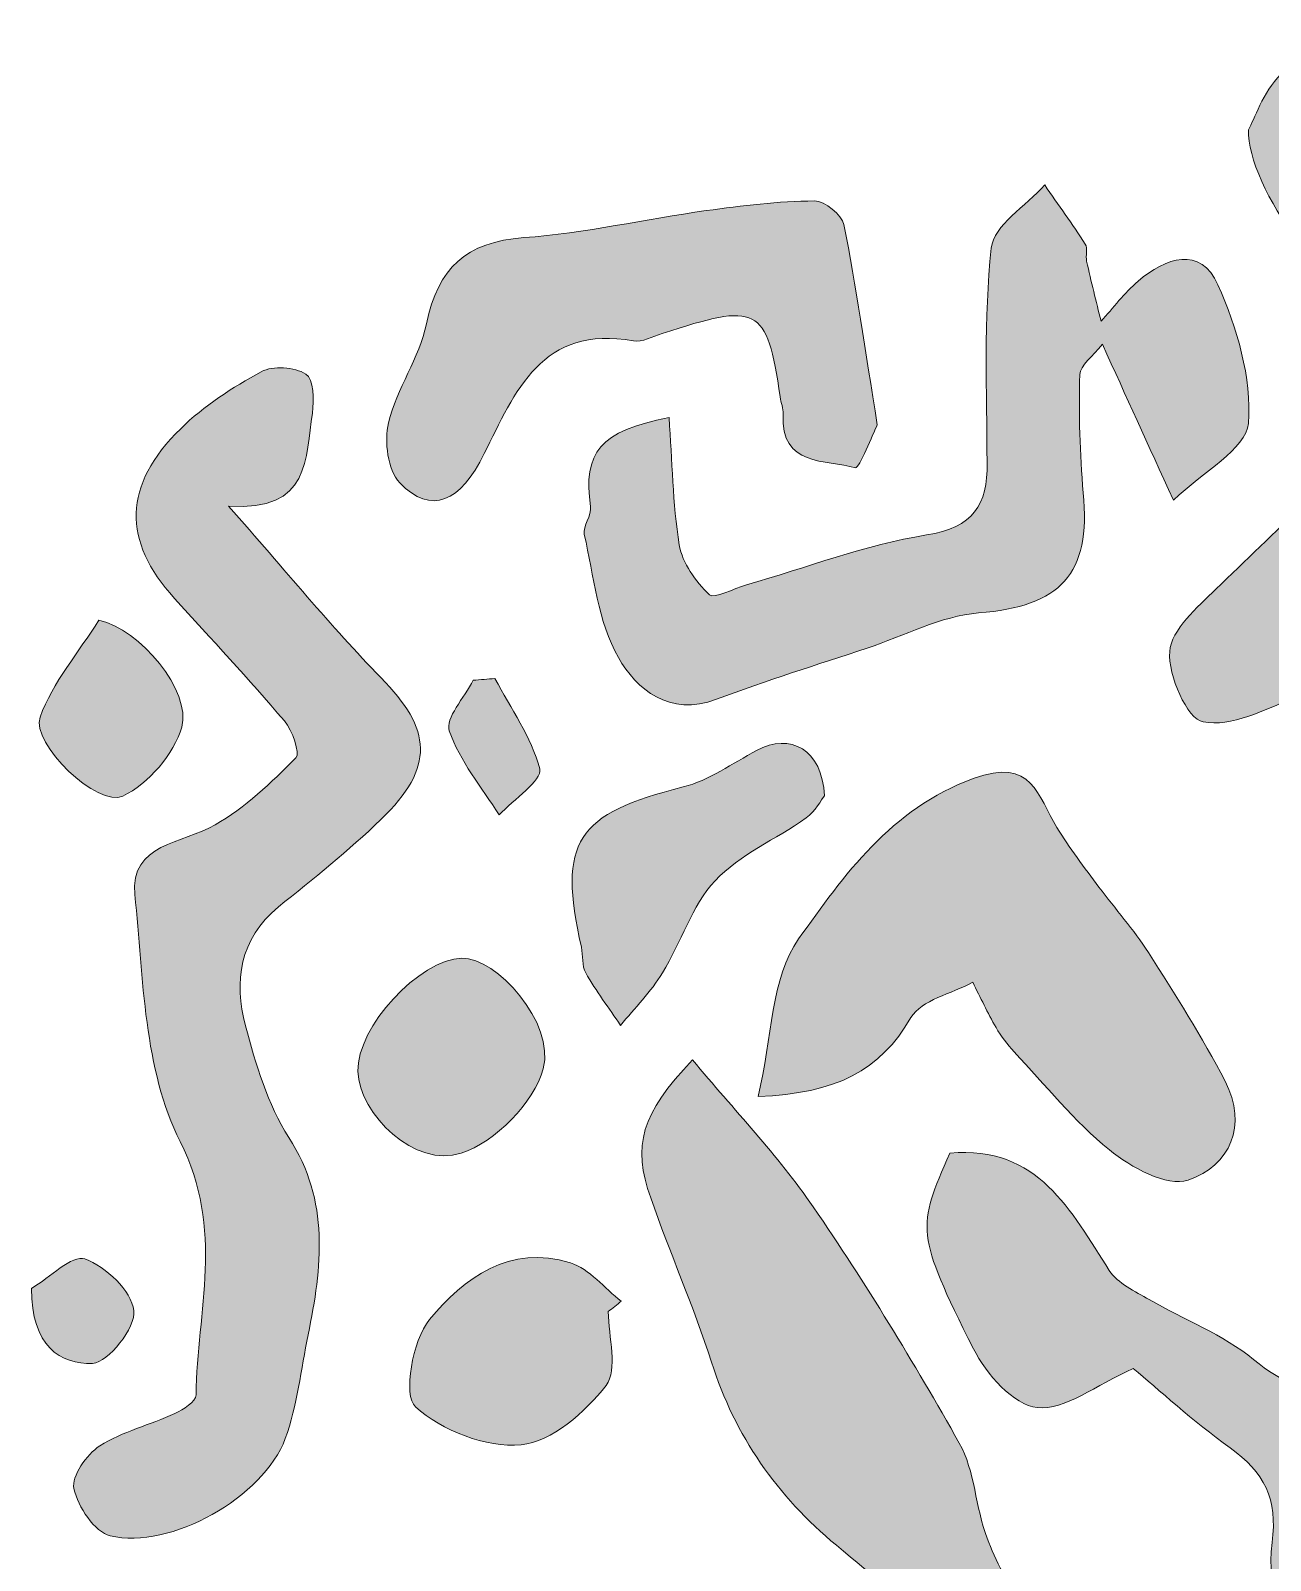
# Model space of a CAD drawing. Header units: centimetres. Extents: x 3.3 to 18.4, y 5.2 to 29.8.
# Drawn here: x 4.501 to 6.757, y 20.042 to 22.827 of the extents above; entities that cross this region are included whole.
import ezdxf

# ---------------------------------------------------------------- set-up
doc = ezdxf.new("R2010")
doc.units = ezdxf.units.CM
doc.header["$MEASUREMENT"] = 0
doc.layers.add('Layer 1', color=7, linetype='Continuous', lineweight=0)

# ---------------------------------------------------------------- blocks, each defined once
blk = doc.blocks.new('Block_0')
at = {"layer": 'Layer 1', "true_color": 0x000000, "transparency": 33554687}
h = blk.add_hatch(color=18, dxfattribs=at)
h.dxf.hatch_style = 2
edge = h.paths.add_edge_path()
edge.add_spline(control_points=[(6.7174, 22.646), (6.7274, 22.6639), (6.7434, 22.7138), (6.7762, 22.747), (6.8548, 22.8265), (6.8896, 22.8138), (6.934, 22.7121), (6.969, 22.6321), (7.015, 22.5569), (7.0533, 22.4782), (7.0691, 22.4456), (7.094, 22.3837), (7.0869, 22.3792), (7.0443, 22.3522), (6.9939, 22.324), (6.9456, 22.3231), (6.8776, 22.3218), (6.713, 22.5432), (6.7174, 22.646)], knot_values=[0, 0, 0, 0, 1, 1, 1, 2, 2, 2, 3, 3, 3, 4, 4, 4, 5, 5, 5, 6, 6, 6, 6], degree=3, periodic=0)
h = blk.add_hatch(color=18, dxfattribs=at)
h.dxf.hatch_style = 2
edge = h.paths.add_edge_path()
edge.add_spline(control_points=[(5.6627, 22.1221), (5.6683, 22.0436), (5.6691, 21.9661), (5.6813, 21.8905), (5.6867, 21.8575), (5.7112, 21.8239), (5.736, 21.7998), (5.7447, 21.7915), (5.7803, 21.811), (5.8036, 21.8177), (5.9126, 21.8491), (6.02, 21.8904), (6.1311, 21.9085), (6.2174, 21.9225), (6.2421, 21.9626), (6.2416, 22.0401), (6.2407, 22.1704), (6.2354, 22.3017), (6.2492, 22.4307), (6.2536, 22.4719), (6.3124, 22.5074), (6.3464, 22.5455), (6.3712, 22.5097), (6.3969, 22.4744), (6.4203, 22.4376), (6.4252, 22.4299), (6.4205, 22.4167), (6.4228, 22.4066), (6.4309, 22.37), (6.4401, 22.3337), (6.4489, 22.2974), (6.4712, 22.3219), (6.4914, 22.3489), (6.5163, 22.3703), (6.5661, 22.4132), (6.6302, 22.4354), (6.6618, 22.3639), (6.6963, 22.2857), (6.7238, 22.1943), (6.7171, 22.1117), (6.7132, 22.0648), (6.6346, 22.024), (6.5807, 21.9718), (6.5332, 22.076), (6.4954, 22.1591), (6.4514, 22.2558), (6.4337, 22.233), (6.4106, 22.2171), (6.4102, 22.2006), (6.4085, 22.1289), (6.4101, 22.0568), (6.4167, 21.9855), (6.4307, 21.8362), (6.3754, 21.7788), (6.226, 21.7666), (6.1572, 21.761), (6.0907, 21.7251), (6.0233, 21.7026), (5.9318, 21.672), (5.8393, 21.6438), (5.7492, 21.6095), (5.6627, 21.5765), (5.6031, 21.6286), (5.5704, 21.6855), (5.533, 21.7507), (5.5256, 21.8336), (5.5084, 21.9095), (5.5049, 21.9247), (5.5223, 21.9442), (5.5199, 21.9603), (5.5056, 22.0583), (5.5362, 22.098), (5.6627, 22.1221)], knot_values=[0, 0, 0, 0, 1, 1, 1, 2, 2, 2, 3, 3, 3, 4, 4, 4, 5, 5, 5, 6, 6, 6, 7, 7, 7, 8, 8, 8, 9, 9, 9, 10, 10, 10, 11, 11, 11, 12, 12, 12, 13, 13, 13, 14, 14, 14, 15, 15, 15, 16, 16, 16, 17, 17, 17, 18, 18, 18, 19, 19, 19, 20, 20, 20, 21, 21, 21, 22, 22, 22, 23, 23, 23, 24, 24, 24, 24], degree=3, periodic=0)
h = blk.add_hatch(color=18, dxfattribs=at)
h.dxf.hatch_style = 2
edge = h.paths.add_edge_path()
edge.add_spline(control_points=[(6.0417, 22.1089), (6.034, 22.0934), (6.0085, 22.0289), (6.002, 22.0308), (5.9482, 22.0461), (5.8652, 22.0321), (5.8705, 22.1285), (5.8711, 22.1388), (5.8661, 22.1492), (5.8647, 22.1597), (5.8418, 22.3276), (5.8222, 22.3312), (5.6503, 22.2753), (5.633, 22.2696), (5.6139, 22.2587), (5.5977, 22.2617), (5.4317, 22.2925), (5.3817, 22.1683), (5.3263, 22.0567), (5.2826, 21.9687), (5.2302, 21.9435), (5.1724, 22.0037), (5.1505, 22.0265), (5.1439, 22.079), (5.1521, 22.1126), (5.1673, 22.1747), (5.208, 22.2309), (5.2211, 22.2931), (5.2422, 22.3942), (5.293, 22.4422), (5.3983, 22.4497), (5.5096, 22.4577), (5.6196, 22.4834), (5.7305, 22.4989), (5.7958, 22.508), (5.8616, 22.5159), (5.9273, 22.5165), (5.9458, 22.5166), (5.9774, 22.4914), (5.981, 22.4734), (6.0033, 22.3612), (6.0194, 22.2478), (6.0417, 22.1089)], knot_values=[0, 0, 0, 0, 1, 1, 1, 2, 2, 2, 3, 3, 3, 4, 4, 4, 5, 5, 5, 6, 6, 6, 7, 7, 7, 8, 8, 8, 9, 9, 9, 10, 10, 10, 11, 11, 11, 12, 12, 12, 13, 13, 13, 14, 14, 14, 14], degree=3, periodic=0)
h = blk.add_hatch(color=18, dxfattribs=at)
h.dxf.hatch_style = 2
edge = h.paths.add_edge_path()
edge.add_spline(control_points=[(6.9169, 21.6873), (6.8779, 21.6617), (6.8415, 21.6303), (6.7993, 21.6122), (6.7465, 21.5894), (6.6855, 21.5588), (6.6349, 21.5683), (6.6057, 21.5737), (6.5706, 21.653), (6.5739, 21.6964), (6.5769, 21.7364), (6.6239, 21.7766), (6.6581, 21.8099), (6.7652, 21.9139), (6.8732, 22.0171), (6.9856, 22.1152), (7.0182, 22.1436), (7.0652, 22.1583), (7.108, 22.1712), (7.1446, 22.1822), (7.1869, 22.1749), (7.2227, 22.1873), (7.2979, 22.2133), (7.3693, 22.2834), (7.4499, 22.1702), (7.4611, 22.2127), (7.4616, 22.2381), (7.4736, 22.2556), (7.5033, 22.2988), (7.5382, 22.3383), (7.5709, 22.3793), (7.6218, 22.3385), (7.6798, 22.3038), (7.7208, 22.2547), (7.7464, 22.224), (7.7456, 22.1715), (7.7585, 22.1293), (7.7605, 22.1228), (7.7723, 22.1193), (7.7702, 22.1207), (7.8072, 22.0224), (7.84, 21.9321), (7.8753, 21.8428), (7.8944, 21.7946), (7.9076, 21.7411), (7.8478, 21.723), (7.7913, 21.7058), (7.7161, 21.6893), (7.6693, 21.7127), (7.5383, 21.7783), (7.5597, 21.9189), (7.5413, 22.0378), (7.539, 22.0525), (7.5353, 22.0671), (7.5292, 22.0963), (7.4618, 22.0364), (7.4031, 21.9841), (7.3397, 21.9278), (7.2503, 21.9405), (6.9824, 21.7721), (6.9391, 21.6688), (6.9317, 21.675), (6.9243, 21.6811), (6.9169, 21.6873)], knot_values=[0, 0, 0, 0, 1, 1, 1, 2, 2, 2, 3, 3, 3, 4, 4, 4, 5, 5, 5, 6, 6, 6, 7, 7, 7, 8, 8, 8, 9, 9, 9, 10, 10, 10, 11, 11, 11, 12, 12, 12, 13, 13, 13, 14, 14, 14, 15, 15, 15, 16, 16, 16, 17, 17, 17, 18, 18, 18, 19, 19, 19, 20, 20, 20, 21, 21, 21, 21], degree=3, periodic=0)
h = blk.add_hatch(color=18, dxfattribs=at)
h.dxf.hatch_style = 2
edge = h.paths.add_edge_path()
edge.add_spline(control_points=[(4.861, 21.9611), (4.9645, 21.8437), (5.0471, 21.7422), (5.1381, 21.6491), (5.2311, 21.554), (5.2371, 21.4868), (5.1383, 21.3908), (5.0797, 21.3339), (5.015, 21.2832), (4.9516, 21.2315), (4.8802, 21.1731), (4.8704, 21.0957), (4.8916, 21.0154), (4.9102, 20.9453), (4.932, 20.8723), (4.9706, 20.8122), (5.0455, 20.6954), (5.0309, 20.5761), (5.0057, 20.453), (4.9927, 20.3897), (4.986, 20.324), (4.964, 20.264), (4.9249, 20.1573), (4.7545, 20.0612), (4.6455, 20.087), (4.617, 20.0938), (4.5867, 20.1399), (4.5794, 20.1729), (4.5744, 20.195), (4.6025, 20.2353), (4.6265, 20.2506), (4.6678, 20.2769), (4.718, 20.2888), (4.7633, 20.3095), (4.7786, 20.3164), (4.8015, 20.3316), (4.8016, 20.3433), (4.8036, 20.4967), (4.8542, 20.6436), (4.7727, 20.8046), (4.7066, 20.9352), (4.7056, 21.1018), (4.6903, 21.2539), (4.681, 21.3468), (4.7774, 21.3469), (4.8362, 21.3807), (4.8909, 21.4122), (4.9386, 21.4577), (4.9835, 21.5029), (4.9915, 21.511), (4.9771, 21.5528), (4.9624, 21.5701), (4.8978, 21.6463), (4.8294, 21.7192), (4.7623, 21.7932), (4.6672, 21.8978), (4.6683, 21.9989), (4.7737, 22.102), (4.8161, 22.1435), (4.8681, 22.1771), (4.9204, 22.2057), (4.9416, 22.2172), (4.9808, 22.2143), (5.0015, 22.2014), (5.0153, 22.1928), (5.0172, 22.1539), (5.0134, 22.1303), (5.0007, 22.0497), (5.0107, 21.9505), (4.861, 21.9611)], knot_values=[0, 0, 0, 0, 1, 1, 1, 2, 2, 2, 3, 3, 3, 4, 4, 4, 5, 5, 5, 6, 6, 6, 7, 7, 7, 8, 8, 8, 9, 9, 9, 10, 10, 10, 11, 11, 11, 12, 12, 12, 13, 13, 13, 14, 14, 14, 15, 15, 15, 16, 16, 16, 17, 17, 17, 18, 18, 18, 19, 19, 19, 20, 20, 20, 21, 21, 21, 22, 22, 22, 23, 23, 23, 23], degree=3, periodic=0)
h = blk.add_hatch(color=18, dxfattribs=at)
h.dxf.hatch_style = 2
edge = h.paths.add_edge_path()
edge.add_spline(control_points=[(4.6248, 21.7535), (4.6995, 21.7378), (4.7937, 21.6235), (4.7756, 21.559), (4.7618, 21.5097), (4.7149, 21.4559), (4.6685, 21.4332), (4.6232, 21.4111), (4.5005, 21.529), (4.5179, 21.577), (4.5409, 21.6404), (4.5881, 21.6951), (4.6248, 21.7535)], knot_values=[0, 0, 0, 0, 1, 1, 1, 2, 2, 2, 3, 3, 3, 4, 4, 4, 4], degree=3, periodic=0)
h = blk.add_hatch(color=18, dxfattribs=at)
h.dxf.hatch_style = 2
edge = h.paths.add_edge_path()
edge.add_spline(control_points=[(5.3458, 21.6473), (5.3746, 21.5928), (5.4127, 21.5407), (5.4272, 21.4827), (5.4323, 21.4622), (5.3796, 21.4272), (5.3532, 21.3989), (5.3217, 21.4494), (5.2819, 21.497), (5.2626, 21.5518), (5.2546, 21.5746), (5.2903, 21.6128), (5.3061, 21.644), (5.3193, 21.6451), (5.3326, 21.6462), (5.3458, 21.6473)], knot_values=[0, 0, 0, 0, 1, 1, 1, 2, 2, 2, 3, 3, 3, 4, 4, 4, 5, 5, 5, 5], degree=3, periodic=0)
h = blk.add_hatch(color=18, dxfattribs=at)
h.dxf.hatch_style = 2
edge = h.paths.add_edge_path()
edge.add_spline(control_points=[(7.0369, 20.1809), (7.145, 20.0718), (7.2279, 19.9859), (7.3139, 19.9033), (7.3285, 19.8894), (7.3665, 19.8772), (7.3768, 19.8854), (7.4343, 19.9308), (7.4871, 19.9821), (7.5395, 20.0334), (7.5453, 20.0391), (7.543, 20.0615), (7.5364, 20.0699), (7.4637, 20.1628), (7.3897, 20.2547), (7.3148, 20.3459), (7.3105, 20.351), (7.2926, 20.3514), (7.2857, 20.3469), (7.2022, 20.2923), (7.1196, 20.2364), (7.0369, 20.1809)], knot_values=[0, 0, 0, 0, 1, 1, 1, 2, 2, 2, 3, 3, 3, 4, 4, 4, 5, 5, 5, 6, 6, 6, 7, 7, 7, 7], degree=3, periodic=0)
edge = h.paths.add_edge_path()
edge.add_spline(control_points=[(7.6811, 20.7384), (7.6708, 20.6114), (7.5653, 20.5696), (7.5023, 20.4964), (7.4865, 20.4781), (7.4802, 20.4297), (7.493, 20.4125), (7.5392, 20.3502), (7.6101, 20.3028), (7.6439, 20.2358), (7.6841, 20.1559), (7.7226, 20.1477), (7.8006, 20.1761), (7.9214, 20.2201), (7.9606, 20.2605), (7.916, 20.3425), (7.8428, 20.4772), (7.7599, 20.6067), (7.6811, 20.7384)], knot_values=[0, 0, 0, 0, 1, 1, 1, 2, 2, 2, 3, 3, 3, 4, 4, 4, 5, 5, 5, 6, 6, 6, 6], degree=3, periodic=0)
edge = h.paths.add_edge_path()
edge.add_spline(control_points=[(7.5214, 19.7462), (7.5214, 19.7058), (7.537, 19.6518), (7.517, 19.6291), (7.4976, 19.607), (7.4417, 19.6167), (7.4018, 19.6129), (7.3771, 19.6105), (7.3464, 19.6175), (7.3283, 19.6055), (7.1482, 19.4858), (6.9676, 19.3666), (6.7937, 19.2383), (6.7575, 19.2116), (6.7442, 19.1496), (6.728, 19.1012), (6.7106, 19.0492), (6.6939, 19.0321), (6.6275, 19.0237), (6.5491, 19.0139), (6.4522, 18.9594), (6.4107, 18.8941), (6.3545, 18.8058), (6.2623, 18.7792), (6.1983, 18.7124), (6.174, 18.687), (6.1446, 18.6515), (6.1445, 18.6205), (6.1442, 18.5373), (6.0808, 18.4827), (6.0009, 18.5115), (5.8079, 18.5811), (5.6138, 18.6484), (5.4244, 18.7268), (5.3996, 18.7371), (5.3935, 18.8072), (5.3917, 18.8501), (5.3911, 18.8644), (5.431, 18.8804), (5.4719, 18.9095), (5.3547, 18.9597), (5.2604, 18.991), (5.1768, 19.0407), (5.1471, 19.0583), (5.1294, 19.1218), (5.1337, 19.1613), (5.1362, 19.1844), (5.1927, 19.2174), (5.2255, 19.218), (5.2817, 19.219), (5.3546, 19.2154), (5.3905, 19.1818), (5.4294, 19.1454), (5.436, 19.0729), (5.4531, 19.0151), (5.4852, 18.906), (5.603, 18.8115), (5.7199, 18.8045), (5.733, 18.8037), (5.7505, 18.809), (5.7586, 18.8024), (5.8879, 18.698), (5.9912, 18.7785), (6.102, 18.8428), (6.1613, 18.8772), (6.1452, 18.9126), (6.1074, 18.9298), (5.9799, 18.9876), (5.8484, 19.0365), (5.7177, 19.0871), (5.6723, 19.1048), (5.6169, 19.107), (5.5806, 19.1351), (5.5399, 19.1667), (5.5155, 19.2195), (5.4844, 19.2632), (5.4769, 19.2737), (5.4724, 19.287), (5.4635, 19.2957), (5.3102, 19.445), (5.2858, 19.6156), (5.4024, 19.8162), (5.4587, 19.7801), (5.5129, 19.7416), (5.5705, 19.7092), (5.6386, 19.6709), (5.6453, 19.6108), (5.6596, 19.5406), (5.6797, 19.4419), (5.7292, 19.3489), (5.7684, 19.2544), (5.7735, 19.242), (5.7906, 19.2323), (5.8043, 19.226), (5.9504, 19.1585), (6.0946, 19.0853), (6.2456, 19.0309), (6.276, 19.02), (6.3379, 19.0765), (6.3742, 19.1129), (6.3871, 19.1259), (6.3784, 19.1851), (6.3603, 19.2002), (6.2597, 19.2838), (6.1513, 19.358), (6.0501, 19.4409), (6.0236, 19.4625), (6.0132, 19.5036), (5.9954, 19.5358), (6.0346, 19.5364), (6.0818, 19.5516), (6.1117, 19.5351), (6.2406, 19.4643), (6.3618, 19.3796), (6.4908, 19.3091), (6.5734, 19.264), (6.6873, 19.3062), (6.7246, 19.3928), (6.7339, 19.4143), (6.7109, 19.4634), (6.6881, 19.4826), (6.5839, 19.5709), (6.4734, 19.6517), (6.3673, 19.7379), (6.2329, 19.8472), (6.1008, 19.9593), (5.9674, 20.0697), (5.8595, 20.1591), (5.7829, 20.2685), (5.7398, 20.4032), (5.7075, 20.5042), (5.6643, 20.6017), (5.6292, 20.7019), (5.5957, 20.7976), (5.6113, 20.8543), (5.7054, 20.9531), (5.7805, 20.8627), (5.8607, 20.7795), (5.9252, 20.6855), (6.0203, 20.5467), (6.1081, 20.4024), (6.1909, 20.2558), (6.2197, 20.2049), (6.2201, 20.1388), (6.2416, 20.0827), (6.2572, 20.0422), (6.2777, 19.9956), (6.3105, 19.9714), (6.4291, 19.8842), (6.5554, 19.8077), (6.6754, 19.7225), (6.7327, 19.6818), (6.7779, 19.6234), (6.8369, 19.5861), (6.9053, 19.5428), (6.9742, 19.5417), (7.0231, 19.6269), (7.0349, 19.6476), (7.0676, 19.6573), (7.0918, 19.6698), (7.1324, 19.6908), (7.1739, 19.7099), (7.215, 19.7298), (7.2237, 19.7489), (7.2325, 19.7681), (7.2413, 19.7872), (7.1598, 19.8498), (7.0812, 19.9169), (6.9952, 19.9726), (6.966, 19.9916), (6.9152, 19.9935), (6.8796, 19.9837), (6.7864, 19.9583), (6.7474, 19.9787), (6.7603, 20.0749), (6.771, 20.1543), (6.7459, 20.2028), (6.684, 20.2471), (6.6156, 20.2961), (6.5533, 20.3536), (6.5075, 20.3916), (6.4388, 20.361), (6.3831, 20.315), (6.3327, 20.3203), (6.2901, 20.3247), (6.2397, 20.3815), (6.2168, 20.4272), (6.1115, 20.6371), (6.1134, 20.6487), (6.174, 20.7835), (6.3345, 20.7982), (6.3939, 20.6786), (6.464, 20.5698), (6.4791, 20.5463), (6.5107, 20.5321), (6.5368, 20.517), (6.6001, 20.4803), (6.671, 20.4535), (6.7267, 20.4079), (6.7801, 20.3643), (6.8209, 20.3439), (6.8778, 20.3955), (6.9445, 20.4559), (7.0184, 20.5093), (7.0792, 20.575), (7.098, 20.5953), (7.0946, 20.6498), (7.083, 20.682), (7.0503, 20.773), (7.008, 20.8606), (6.9609, 20.9691), (7.0953, 20.9676), (7.1379, 20.8734), (7.1567, 20.8158), (7.203, 20.6739), (7.2721, 20.7111), (7.3525, 20.7647), (7.4095, 20.8027), (7.4649, 20.8452), (7.5129, 20.8938), (7.5291, 20.9101), (7.5325, 20.9575), (7.5207, 20.9796), (7.4921, 21.0333), (7.436, 21.076), (7.4194, 21.1316), (7.4013, 21.1923), (7.4153, 21.2625), (7.4153, 21.3286), (7.4242, 21.3371), (7.4331, 21.3456), (7.4419, 21.3541), (7.4973, 21.3187), (7.5685, 21.295), (7.605, 21.2456), (7.7161, 21.0953), (7.8169, 20.937), (7.9156, 20.778), (7.9873, 20.6623), (8.047, 20.5392), (8.1173, 20.4225), (8.1336, 20.3956), (8.1782, 20.3602), (8.1984, 20.3663), (8.245, 20.3804), (8.2906, 20.4121), (8.3235, 20.4485), (8.3337, 20.4598), (8.3058, 20.5121), (8.2877, 20.5409), (8.2497, 20.6015), (8.2039, 20.6571), (8.1664, 20.7179), (8.0776, 20.8621), (7.9915, 21.0079), (7.9049, 21.1534), (7.8746, 21.2044), (7.8357, 21.2535), (7.8194, 21.309), (7.801, 21.3714), (7.7987, 21.4402), (7.7999, 21.506), (7.8004, 21.5305), (7.8259, 21.5652), (7.8487, 21.5753), (7.8666, 21.5831), (7.9071, 21.5676), (7.922, 21.5496), (8.0034, 21.4512), (8.0826, 21.3507), (8.1578, 21.2475), (8.2682, 21.0958), (8.3774, 20.9431), (8.4817, 20.7872), (8.5339, 20.7092), (8.5822, 20.6265), (8.6178, 20.5401), (8.662, 20.4325), (8.5837, 20.3036), (8.4693, 20.2771), (8.4435, 20.2711), (8.4168, 20.2682), (8.3915, 20.2605), (8.3195, 20.2384), (8.2615, 20.2179), (8.3462, 20.1308), (8.3826, 20.0933), (8.3957, 20.0265), (8.4037, 19.9707), (8.4074, 19.945), (8.3779, 19.8947), (8.3557, 19.8896), (8.3207, 19.8816), (8.274, 19.8935), (8.2412, 19.9126), (8.1637, 19.9576), (8.0972, 20.035), (8.0153, 20.0557), (7.9342, 20.0762), (7.8404, 20.0446), (7.785, 19.957), (7.7698, 19.9328), (7.7382, 19.9177), (7.712, 19.902), (7.6378, 19.8576), (7.5625, 19.815), (7.4876, 19.7717), (7.4989, 19.7632), (7.5102, 19.7547), (7.5214, 19.7462)], knot_values=[0, 0, 0, 0, 1, 1, 1, 2, 2, 2, 3, 3, 3, 4, 4, 4, 5, 5, 5, 6, 6, 6, 7, 7, 7, 8, 8, 8, 9, 9, 9, 10, 10, 10, 11, 11, 11, 12, 12, 12, 13, 13, 13, 14, 14, 14, 15, 15, 15, 16, 16, 16, 17, 17, 17, 18, 18, 18, 19, 19, 19, 20, 20, 20, 21, 21, 21, 22, 22, 22, 23, 23, 23, 24, 24, 24, 25, 25, 25, 26, 26, 26, 27, 27, 27, 28, 28, 28, 29, 29, 29, 30, 30, 30, 31, 31, 31, 32, 32, 32, 33, 33, 33, 34, 34, 34, 35, 35, 35, 36, 36, 36, 37, 37, 37, 38, 38, 38, 39, 39, 39, 40, 40, 40, 41, 41, 41, 42, 42, 42, 43, 43, 43, 44, 44, 44, 45, 45, 45, 46, 46, 46, 47, 47, 47, 48, 48, 48, 49, 49, 49, 50, 50, 50, 51, 51, 51, 52, 52, 52, 53, 53, 53, 54, 54, 54, 55, 55, 55, 56, 56, 56, 57, 57, 57, 58, 58, 58, 59, 59, 59, 60, 60, 60, 61, 61, 61, 62, 62, 62, 63, 63, 63, 64, 64, 64, 65, 65, 65, 66, 66, 66, 67, 67, 67, 68, 68, 68, 69, 69, 69, 70, 70, 70, 71, 71, 71, 72, 72, 72, 73, 73, 73, 74, 74, 74, 75, 75, 75, 76, 76, 76, 77, 77, 77, 78, 78, 78, 79, 79, 79, 80, 80, 80, 81, 81, 81, 82, 82, 82, 83, 83, 83, 84, 84, 84, 85, 85, 85, 86, 86, 86, 87, 87, 87, 88, 88, 88, 89, 89, 89, 90, 90, 90, 91, 91, 91, 92, 92, 92, 93, 93, 93, 94, 94, 94, 95, 95, 95, 96, 96, 96, 97, 97, 97, 98, 98, 98, 99, 99, 99, 100, 100, 100, 101, 101, 101, 102, 102, 102, 103, 103, 103, 103], degree=3, periodic=0)
h = blk.add_hatch(color=18, dxfattribs=at)
h.dxf.hatch_style = 2
edge = h.paths.add_edge_path()
edge.add_spline(control_points=[(5.9454, 21.4339), (5.9397, 21.4268), (5.9292, 21.4056), (5.9122, 21.3935), (5.8574, 21.3544), (5.7912, 21.3271), (5.7465, 21.2793), (5.7038, 21.2335), (5.6847, 21.1665), (5.6508, 21.1115), (5.6296, 21.077), (5.6002, 21.0475), (5.5745, 21.0159), (5.5531, 21.0476), (5.5299, 21.0784), (5.5109, 21.1115), (5.5036, 21.1244), (5.5065, 21.1428), (5.503, 21.1583), (5.4595, 21.351), (5.4937, 21.4013), (5.6885, 21.4499), (5.7356, 21.4617), (5.778, 21.4929), (5.8219, 21.5164), (5.8833, 21.5492), (5.9418, 21.5182), (5.9454, 21.4339)], knot_values=[0, 0, 0, 0, 1, 1, 1, 2, 2, 2, 3, 3, 3, 4, 4, 4, 5, 5, 5, 6, 6, 6, 7, 7, 7, 8, 8, 8, 9, 9, 9, 9], degree=3, periodic=0)
h = blk.add_hatch(color=18, dxfattribs=at)
h.dxf.hatch_style = 2
edge = h.paths.add_edge_path()
edge.add_spline(control_points=[(5.825, 20.8866), (5.8501, 20.9936), (5.8478, 21.1023), (5.8984, 21.1733), (5.9809, 21.289), (6.066, 21.4096), (6.2165, 21.4653), (6.3246, 21.5053), (6.3335, 21.4332), (6.3685, 21.3762), (6.3916, 21.3386), (6.4187, 21.3034), (6.4451, 21.2678), (6.4748, 21.2278), (6.5085, 21.1904), (6.5352, 21.1485), (6.5842, 21.0719), (6.6333, 20.9949), (6.6749, 20.9143), (6.7163, 20.8339), (6.6841, 20.7603), (6.6073, 20.7344), (6.5692, 20.7216), (6.5032, 20.7577), (6.4642, 20.7893), (6.4001, 20.8412), (6.3475, 20.9073), (6.2907, 20.968), (6.2782, 20.9813), (6.267, 20.9962), (6.2579, 21.0119), (6.2425, 21.0387), (6.2294, 21.0668), (6.2153, 21.0944), (6.1768, 21.0735), (6.1219, 21.0624), (6.103, 21.0301), (6.0465, 20.9334), (5.9668, 20.892), (5.825, 20.8866)], knot_values=[0, 0, 0, 0, 1, 1, 1, 2, 2, 2, 3, 3, 3, 4, 4, 4, 5, 5, 5, 6, 6, 6, 7, 7, 7, 8, 8, 8, 9, 9, 9, 10, 10, 10, 11, 11, 11, 12, 12, 12, 13, 13, 13, 13], degree=3, periodic=0)
h = blk.add_hatch(color=18, dxfattribs=at)
h.dxf.hatch_style = 2
edge = h.paths.add_edge_path()
edge.add_spline(control_points=[(5.2857, 21.1383), (5.348, 21.1401), (5.4558, 21.0204), (5.4336, 20.937), (5.417, 20.875), (5.3462, 20.8041), (5.2841, 20.7833), (5.2013, 20.7556), (5.0984, 20.8537), (5.0962, 20.9324), (5.0939, 21.0121), (5.2081, 21.1362), (5.2857, 21.1383)], knot_values=[0, 0, 0, 0, 1, 1, 1, 2, 2, 2, 3, 3, 3, 4, 4, 4, 4], degree=3, periodic=0)
h = blk.add_hatch(color=18, dxfattribs=at)
h.dxf.hatch_style = 2
edge = h.paths.add_edge_path()
edge.add_spline(control_points=[(5.5521, 20.4951), (5.5521, 20.4492), (5.5702, 20.3892), (5.548, 20.3607), (5.51, 20.312), (5.4489, 20.2578), (5.3933, 20.2527), (5.3298, 20.2469), (5.2491, 20.2784), (5.2011, 20.3216), (5.1782, 20.3422), (5.1955, 20.4427), (5.2266, 20.4805), (5.2887, 20.5557), (5.3732, 20.6186), (5.4832, 20.5838), (5.5179, 20.5729), (5.545, 20.5378), (5.5756, 20.5138), (5.5678, 20.5076), (5.5599, 20.5013), (5.5521, 20.4951)], knot_values=[0, 0, 0, 0, 1, 1, 1, 2, 2, 2, 3, 3, 3, 4, 4, 4, 5, 5, 5, 6, 6, 6, 7, 7, 7, 7], degree=3, periodic=0)
h = blk.add_hatch(color=18, dxfattribs=at)
h.dxf.hatch_style = 2
edge = h.paths.add_edge_path()
edge.add_spline(control_points=[(4.5022, 20.5372), (4.5351, 20.5568), (4.5766, 20.5993), (4.5992, 20.5909), (4.6374, 20.5768), (4.6843, 20.5329), (4.6886, 20.4969), (4.6922, 20.4664), (4.642, 20.4022), (4.6134, 20.4009), (4.5551, 20.3982), (4.5014, 20.4329), (4.5022, 20.5372)], knot_values=[0, 0, 0, 0, 1, 1, 1, 2, 2, 2, 3, 3, 3, 4, 4, 4, 4], degree=3, periodic=0)
at = {"layer": 'Layer 1'}
for points, knots in [([(6.7174, 22.646), (6.7274, 22.6639), (6.7434, 22.7138), (6.7762, 22.747), (6.8548, 22.8265), (6.8896, 22.8138), (6.934, 22.7121), (6.969, 22.6321), (7.015, 22.5569), (7.0533, 22.4782), (7.0691, 22.4456), (7.094, 22.3837), (7.0869, 22.3792), (7.0443, 22.3522), (6.9939, 22.324), (6.9456, 22.3231), (6.8776, 22.3218), (6.713, 22.5432), (6.7174, 22.646)], [0, 0, 0, 0, 1, 1, 1, 2, 2, 2, 3, 3, 3, 4, 4, 4, 5, 5, 5, 6, 6, 6, 6]), ([(5.6627, 22.1221), (5.6683, 22.0436), (5.6691, 21.9661), (5.6813, 21.8905), (5.6867, 21.8575), (5.7112, 21.8239), (5.736, 21.7998), (5.7447, 21.7915), (5.7803, 21.811), (5.8036, 21.8177), (5.9126, 21.8491), (6.02, 21.8904), (6.1311, 21.9085), (6.2174, 21.9225), (6.2421, 21.9626), (6.2416, 22.0401), (6.2407, 22.1704), (6.2354, 22.3017), (6.2492, 22.4307), (6.2536, 22.4719), (6.3124, 22.5074), (6.3464, 22.5455), (6.3712, 22.5097), (6.3969, 22.4744), (6.4203, 22.4376), (6.4252, 22.4299), (6.4205, 22.4167), (6.4228, 22.4066), (6.4309, 22.37), (6.4401, 22.3337), (6.4489, 22.2974), (6.4712, 22.3219), (6.4914, 22.3489), (6.5163, 22.3703), (6.5661, 22.4132), (6.6302, 22.4354), (6.6618, 22.3639), (6.6963, 22.2857), (6.7238, 22.1943), (6.7171, 22.1117), (6.7132, 22.0648), (6.6346, 22.024), (6.5807, 21.9718), (6.5332, 22.076), (6.4954, 22.1591), (6.4514, 22.2558), (6.4337, 22.233), (6.4106, 22.2171), (6.4102, 22.2006), (6.4085, 22.1289), (6.4101, 22.0568), (6.4167, 21.9855), (6.4307, 21.8362), (6.3754, 21.7788), (6.226, 21.7666), (6.1572, 21.761), (6.0907, 21.7251), (6.0233, 21.7026), (5.9318, 21.672), (5.8393, 21.6438), (5.7492, 21.6095), (5.6627, 21.5765), (5.6031, 21.6286), (5.5704, 21.6855), (5.533, 21.7507), (5.5256, 21.8336), (5.5084, 21.9095), (5.5049, 21.9247), (5.5223, 21.9442), (5.5199, 21.9603), (5.5056, 22.0583), (5.5362, 22.098), (5.6627, 22.1221)], [0, 0, 0, 0, 1, 1, 1, 2, 2, 2, 3, 3, 3, 4, 4, 4, 5, 5, 5, 6, 6, 6, 7, 7, 7, 8, 8, 8, 9, 9, 9, 10, 10, 10, 11, 11, 11, 12, 12, 12, 13, 13, 13, 14, 14, 14, 15, 15, 15, 16, 16, 16, 17, 17, 17, 18, 18, 18, 19, 19, 19, 20, 20, 20, 21, 21, 21, 22, 22, 22, 23, 23, 23, 24, 24, 24, 24]), ([(6.0417, 22.1089), (6.034, 22.0934), (6.0085, 22.0289), (6.002, 22.0308), (5.9482, 22.0461), (5.8652, 22.0321), (5.8705, 22.1285), (5.8711, 22.1388), (5.8661, 22.1492), (5.8647, 22.1597), (5.8418, 22.3276), (5.8222, 22.3312), (5.6503, 22.2753), (5.633, 22.2696), (5.6139, 22.2587), (5.5977, 22.2617), (5.4317, 22.2925), (5.3817, 22.1683), (5.3263, 22.0567), (5.2826, 21.9687), (5.2302, 21.9435), (5.1724, 22.0037), (5.1505, 22.0265), (5.1439, 22.079), (5.1521, 22.1126), (5.1673, 22.1747), (5.208, 22.2309), (5.2211, 22.2931), (5.2422, 22.3942), (5.293, 22.4422), (5.3983, 22.4497), (5.5096, 22.4577), (5.6196, 22.4834), (5.7305, 22.4989), (5.7958, 22.508), (5.8616, 22.5159), (5.9273, 22.5165), (5.9458, 22.5166), (5.9774, 22.4914), (5.981, 22.4734), (6.0033, 22.3612), (6.0194, 22.2478), (6.0417, 22.1089)], [0, 0, 0, 0, 1, 1, 1, 2, 2, 2, 3, 3, 3, 4, 4, 4, 5, 5, 5, 6, 6, 6, 7, 7, 7, 8, 8, 8, 9, 9, 9, 10, 10, 10, 11, 11, 11, 12, 12, 12, 13, 13, 13, 14, 14, 14, 14]), ([(6.9169, 21.6873), (6.8779, 21.6617), (6.8415, 21.6303), (6.7993, 21.6122), (6.7465, 21.5894), (6.6855, 21.5588), (6.6349, 21.5683), (6.6057, 21.5737), (6.5706, 21.653), (6.5739, 21.6964), (6.5769, 21.7364), (6.6239, 21.7766), (6.6581, 21.8099), (6.7652, 21.9139), (6.8732, 22.0171), (6.9856, 22.1152), (7.0182, 22.1436), (7.0652, 22.1583), (7.108, 22.1712), (7.1446, 22.1822), (7.1869, 22.1749), (7.2227, 22.1873), (7.2979, 22.2133), (7.3693, 22.2834), (7.4499, 22.1702), (7.4611, 22.2127), (7.4616, 22.2381), (7.4736, 22.2556), (7.5033, 22.2988), (7.5382, 22.3383), (7.5709, 22.3793), (7.6218, 22.3385), (7.6798, 22.3038), (7.7208, 22.2547), (7.7464, 22.224), (7.7456, 22.1715), (7.7585, 22.1293), (7.7605, 22.1228), (7.7723, 22.1193), (7.7702, 22.1207), (7.8072, 22.0224), (7.84, 21.9321), (7.8753, 21.8428), (7.8944, 21.7946), (7.9076, 21.7411), (7.8478, 21.723), (7.7913, 21.7058), (7.7161, 21.6893), (7.6693, 21.7127), (7.5383, 21.7783), (7.5597, 21.9189), (7.5413, 22.0378), (7.539, 22.0525), (7.5353, 22.0671), (7.5292, 22.0963), (7.4618, 22.0364), (7.4031, 21.9841), (7.3397, 21.9278), (7.2503, 21.9405), (6.9824, 21.7721), (6.9391, 21.6688), (6.9317, 21.675), (6.9243, 21.6811), (6.9169, 21.6873)], [0, 0, 0, 0, 1, 1, 1, 2, 2, 2, 3, 3, 3, 4, 4, 4, 5, 5, 5, 6, 6, 6, 7, 7, 7, 8, 8, 8, 9, 9, 9, 10, 10, 10, 11, 11, 11, 12, 12, 12, 13, 13, 13, 14, 14, 14, 15, 15, 15, 16, 16, 16, 17, 17, 17, 18, 18, 18, 19, 19, 19, 20, 20, 20, 21, 21, 21, 21]), ([(4.861, 21.9611), (4.9645, 21.8437), (5.0471, 21.7422), (5.1381, 21.6491), (5.2311, 21.554), (5.2371, 21.4868), (5.1383, 21.3908), (5.0797, 21.3339), (5.015, 21.2832), (4.9516, 21.2315), (4.8802, 21.1731), (4.8704, 21.0957), (4.8916, 21.0154), (4.9102, 20.9453), (4.932, 20.8723), (4.9706, 20.8122), (5.0455, 20.6954), (5.0309, 20.5761), (5.0057, 20.453), (4.9927, 20.3897), (4.986, 20.324), (4.964, 20.264), (4.9249, 20.1573), (4.7545, 20.0612), (4.6455, 20.087), (4.617, 20.0938), (4.5867, 20.1399), (4.5794, 20.1729), (4.5744, 20.195), (4.6025, 20.2353), (4.6265, 20.2506), (4.6678, 20.2769), (4.718, 20.2888), (4.7633, 20.3095), (4.7786, 20.3164), (4.8015, 20.3316), (4.8016, 20.3433), (4.8036, 20.4967), (4.8542, 20.6436), (4.7727, 20.8046), (4.7066, 20.9352), (4.7056, 21.1018), (4.6903, 21.2539), (4.681, 21.3468), (4.7774, 21.3469), (4.8362, 21.3807), (4.8909, 21.4122), (4.9386, 21.4577), (4.9835, 21.5029), (4.9915, 21.511), (4.9771, 21.5528), (4.9624, 21.5701), (4.8978, 21.6463), (4.8294, 21.7192), (4.7623, 21.7932), (4.6672, 21.8978), (4.6683, 21.9989), (4.7737, 22.102), (4.8161, 22.1435), (4.8681, 22.1771), (4.9204, 22.2057), (4.9416, 22.2172), (4.9808, 22.2143), (5.0015, 22.2014), (5.0153, 22.1928), (5.0172, 22.1539), (5.0134, 22.1303), (5.0007, 22.0497), (5.0107, 21.9505), (4.861, 21.9611)], [0, 0, 0, 0, 1, 1, 1, 2, 2, 2, 3, 3, 3, 4, 4, 4, 5, 5, 5, 6, 6, 6, 7, 7, 7, 8, 8, 8, 9, 9, 9, 10, 10, 10, 11, 11, 11, 12, 12, 12, 13, 13, 13, 14, 14, 14, 15, 15, 15, 16, 16, 16, 17, 17, 17, 18, 18, 18, 19, 19, 19, 20, 20, 20, 21, 21, 21, 22, 22, 22, 23, 23, 23, 23]), ([(4.6248, 21.7535), (4.6995, 21.7378), (4.7937, 21.6235), (4.7756, 21.559), (4.7618, 21.5097), (4.7149, 21.4559), (4.6685, 21.4332), (4.6232, 21.4111), (4.5005, 21.529), (4.5179, 21.577), (4.5409, 21.6404), (4.5881, 21.6951), (4.6248, 21.7535)], [0, 0, 0, 0, 1, 1, 1, 2, 2, 2, 3, 3, 3, 4, 4, 4, 4]), ([(5.3458, 21.6473), (5.3746, 21.5928), (5.4127, 21.5407), (5.4272, 21.4827), (5.4323, 21.4622), (5.3796, 21.4272), (5.3532, 21.3989), (5.3217, 21.4494), (5.2819, 21.497), (5.2626, 21.5518), (5.2546, 21.5746), (5.2903, 21.6128), (5.3061, 21.644), (5.3193, 21.6451), (5.3326, 21.6462), (5.3458, 21.6473)], [0, 0, 0, 0, 1, 1, 1, 2, 2, 2, 3, 3, 3, 4, 4, 4, 5, 5, 5, 5]), ([(7.5214, 19.7462), (7.5214, 19.7058), (7.537, 19.6518), (7.517, 19.6291), (7.4976, 19.607), (7.4417, 19.6167), (7.4018, 19.6129), (7.3771, 19.6105), (7.3464, 19.6175), (7.3283, 19.6055), (7.1482, 19.4858), (6.9676, 19.3666), (6.7937, 19.2383), (6.7575, 19.2116), (6.7442, 19.1496), (6.728, 19.1012), (6.7106, 19.0492), (6.6939, 19.0321), (6.6275, 19.0237), (6.5491, 19.0139), (6.4522, 18.9594), (6.4107, 18.8941), (6.3545, 18.8058), (6.2623, 18.7792), (6.1983, 18.7124), (6.174, 18.687), (6.1446, 18.6515), (6.1445, 18.6205), (6.1442, 18.5373), (6.0808, 18.4827), (6.0009, 18.5115), (5.8079, 18.5811), (5.6138, 18.6484), (5.4244, 18.7268), (5.3996, 18.7371), (5.3935, 18.8072), (5.3917, 18.8501), (5.3911, 18.8644), (5.431, 18.8804), (5.4719, 18.9095), (5.3547, 18.9597), (5.2604, 18.991), (5.1768, 19.0407), (5.1471, 19.0583), (5.1294, 19.1218), (5.1337, 19.1613), (5.1362, 19.1844), (5.1927, 19.2174), (5.2255, 19.218), (5.2817, 19.219), (5.3546, 19.2154), (5.3905, 19.1818), (5.4294, 19.1454), (5.436, 19.0729), (5.4531, 19.0151), (5.4852, 18.906), (5.603, 18.8115), (5.7199, 18.8045), (5.733, 18.8037), (5.7505, 18.809), (5.7586, 18.8024), (5.8879, 18.698), (5.9912, 18.7785), (6.102, 18.8428), (6.1613, 18.8772), (6.1452, 18.9126), (6.1074, 18.9298), (5.9799, 18.9876), (5.8484, 19.0365), (5.7177, 19.0871), (5.6723, 19.1048), (5.6169, 19.107), (5.5806, 19.1351), (5.5399, 19.1667), (5.5155, 19.2195), (5.4844, 19.2632), (5.4769, 19.2737), (5.4724, 19.287), (5.4635, 19.2957), (5.3102, 19.445), (5.2858, 19.6156), (5.4024, 19.8162), (5.4587, 19.7801), (5.5129, 19.7416), (5.5705, 19.7092), (5.6386, 19.6709), (5.6453, 19.6108), (5.6596, 19.5406), (5.6797, 19.4419), (5.7292, 19.3489), (5.7684, 19.2544), (5.7735, 19.242), (5.7906, 19.2323), (5.8043, 19.226), (5.9504, 19.1585), (6.0946, 19.0853), (6.2456, 19.0309), (6.276, 19.02), (6.3379, 19.0765), (6.3742, 19.1129), (6.3871, 19.1259), (6.3784, 19.1851), (6.3603, 19.2002), (6.2597, 19.2838), (6.1513, 19.358), (6.0501, 19.4409), (6.0236, 19.4625), (6.0132, 19.5036), (5.9954, 19.5358), (6.0346, 19.5364), (6.0818, 19.5516), (6.1117, 19.5351), (6.2406, 19.4643), (6.3618, 19.3796), (6.4908, 19.3091), (6.5734, 19.264), (6.6873, 19.3062), (6.7246, 19.3928), (6.7339, 19.4143), (6.7109, 19.4634), (6.6881, 19.4826), (6.5839, 19.5709), (6.4734, 19.6517), (6.3673, 19.7379), (6.2329, 19.8472), (6.1008, 19.9593), (5.9674, 20.0697), (5.8595, 20.1591), (5.7829, 20.2685), (5.7398, 20.4032), (5.7075, 20.5042), (5.6643, 20.6017), (5.6292, 20.7019), (5.5957, 20.7976), (5.6113, 20.8543), (5.7054, 20.9531), (5.7805, 20.8627), (5.8607, 20.7795), (5.9252, 20.6855), (6.0203, 20.5467), (6.1081, 20.4024), (6.1909, 20.2558), (6.2197, 20.2049), (6.2201, 20.1388), (6.2416, 20.0827), (6.2572, 20.0422), (6.2777, 19.9956), (6.3105, 19.9714), (6.4291, 19.8842), (6.5554, 19.8077), (6.6754, 19.7225), (6.7327, 19.6818), (6.7779, 19.6234), (6.8369, 19.5861), (6.9053, 19.5428), (6.9742, 19.5417), (7.0231, 19.6269), (7.0349, 19.6476), (7.0676, 19.6573), (7.0918, 19.6698), (7.1324, 19.6908), (7.1739, 19.7099), (7.215, 19.7298), (7.2237, 19.7489), (7.2325, 19.7681), (7.2413, 19.7872), (7.1598, 19.8498), (7.0812, 19.9169), (6.9952, 19.9726), (6.966, 19.9916), (6.9152, 19.9935), (6.8796, 19.9837), (6.7864, 19.9583), (6.7474, 19.9787), (6.7603, 20.0749), (6.771, 20.1543), (6.7459, 20.2028), (6.684, 20.2471), (6.6156, 20.2961), (6.5533, 20.3536), (6.5075, 20.3916), (6.4388, 20.361), (6.3831, 20.315), (6.3327, 20.3203), (6.2901, 20.3247), (6.2397, 20.3815), (6.2168, 20.4272), (6.1115, 20.6371), (6.1134, 20.6487), (6.174, 20.7835), (6.3345, 20.7982), (6.3939, 20.6786), (6.464, 20.5698), (6.4791, 20.5463), (6.5107, 20.5321), (6.5368, 20.517), (6.6001, 20.4803), (6.671, 20.4535), (6.7267, 20.4079), (6.7801, 20.3643), (6.8209, 20.3439), (6.8778, 20.3955), (6.9445, 20.4559), (7.0184, 20.5093), (7.0792, 20.575), (7.098, 20.5953), (7.0946, 20.6498), (7.083, 20.682), (7.0503, 20.773), (7.008, 20.8606), (6.9609, 20.9691), (7.0953, 20.9676), (7.1379, 20.8734), (7.1567, 20.8158), (7.203, 20.6739), (7.2721, 20.7111), (7.3525, 20.7647), (7.4095, 20.8027), (7.4649, 20.8452), (7.5129, 20.8938), (7.5291, 20.9101), (7.5325, 20.9575), (7.5207, 20.9796), (7.4921, 21.0333), (7.436, 21.076), (7.4194, 21.1316), (7.4013, 21.1923), (7.4153, 21.2625), (7.4153, 21.3286), (7.4242, 21.3371), (7.4331, 21.3456), (7.4419, 21.3541), (7.4973, 21.3187), (7.5685, 21.295), (7.605, 21.2456), (7.7161, 21.0953), (7.8169, 20.937), (7.9156, 20.778), (7.9873, 20.6623), (8.047, 20.5392), (8.1173, 20.4225), (8.1336, 20.3956), (8.1782, 20.3602), (8.1984, 20.3663), (8.245, 20.3804), (8.2906, 20.4121), (8.3235, 20.4485), (8.3337, 20.4598), (8.3058, 20.5121), (8.2877, 20.5409), (8.2497, 20.6015), (8.2039, 20.6571), (8.1664, 20.7179), (8.0776, 20.8621), (7.9915, 21.0079), (7.9049, 21.1534), (7.8746, 21.2044), (7.8357, 21.2535), (7.8194, 21.309), (7.801, 21.3714), (7.7987, 21.4402), (7.7999, 21.506), (7.8004, 21.5305), (7.8259, 21.5652), (7.8487, 21.5753), (7.8666, 21.5831), (7.9071, 21.5676), (7.922, 21.5496), (8.0034, 21.4512), (8.0826, 21.3507), (8.1578, 21.2475), (8.2682, 21.0958), (8.3774, 20.9431), (8.4817, 20.7872), (8.5339, 20.7092), (8.5822, 20.6265), (8.6178, 20.5401), (8.662, 20.4325), (8.5837, 20.3036), (8.4693, 20.2771), (8.4435, 20.2711), (8.4168, 20.2682), (8.3915, 20.2605), (8.3195, 20.2384), (8.2615, 20.2179), (8.3462, 20.1308), (8.3826, 20.0933), (8.3957, 20.0265), (8.4037, 19.9707), (8.4074, 19.945), (8.3779, 19.8947), (8.3557, 19.8896), (8.3207, 19.8816), (8.274, 19.8935), (8.2412, 19.9126), (8.1637, 19.9576), (8.0972, 20.035), (8.0153, 20.0557), (7.9342, 20.0762), (7.8404, 20.0446), (7.785, 19.957), (7.7698, 19.9328), (7.7382, 19.9177), (7.712, 19.902), (7.6378, 19.8576), (7.5625, 19.815), (7.4876, 19.7717), (7.4989, 19.7632), (7.5102, 19.7547), (7.5214, 19.7462)], [0, 0, 0, 0, 1, 1, 1, 2, 2, 2, 3, 3, 3, 4, 4, 4, 5, 5, 5, 6, 6, 6, 7, 7, 7, 8, 8, 8, 9, 9, 9, 10, 10, 10, 11, 11, 11, 12, 12, 12, 13, 13, 13, 14, 14, 14, 15, 15, 15, 16, 16, 16, 17, 17, 17, 18, 18, 18, 19, 19, 19, 20, 20, 20, 21, 21, 21, 22, 22, 22, 23, 23, 23, 24, 24, 24, 25, 25, 25, 26, 26, 26, 27, 27, 27, 28, 28, 28, 29, 29, 29, 30, 30, 30, 31, 31, 31, 32, 32, 32, 33, 33, 33, 34, 34, 34, 35, 35, 35, 36, 36, 36, 37, 37, 37, 38, 38, 38, 39, 39, 39, 40, 40, 40, 41, 41, 41, 42, 42, 42, 43, 43, 43, 44, 44, 44, 45, 45, 45, 46, 46, 46, 47, 47, 47, 48, 48, 48, 49, 49, 49, 50, 50, 50, 51, 51, 51, 52, 52, 52, 53, 53, 53, 54, 54, 54, 55, 55, 55, 56, 56, 56, 57, 57, 57, 58, 58, 58, 59, 59, 59, 60, 60, 60, 61, 61, 61, 62, 62, 62, 63, 63, 63, 64, 64, 64, 65, 65, 65, 66, 66, 66, 67, 67, 67, 68, 68, 68, 69, 69, 69, 70, 70, 70, 71, 71, 71, 72, 72, 72, 73, 73, 73, 74, 74, 74, 75, 75, 75, 76, 76, 76, 77, 77, 77, 78, 78, 78, 79, 79, 79, 80, 80, 80, 81, 81, 81, 82, 82, 82, 83, 83, 83, 84, 84, 84, 85, 85, 85, 86, 86, 86, 87, 87, 87, 88, 88, 88, 89, 89, 89, 90, 90, 90, 91, 91, 91, 92, 92, 92, 93, 93, 93, 94, 94, 94, 95, 95, 95, 96, 96, 96, 97, 97, 97, 98, 98, 98, 99, 99, 99, 100, 100, 100, 101, 101, 101, 102, 102, 102, 103, 103, 103, 103]), ([(5.9454, 21.4339), (5.9397, 21.4268), (5.9292, 21.4056), (5.9122, 21.3935), (5.8574, 21.3544), (5.7912, 21.3271), (5.7465, 21.2793), (5.7038, 21.2335), (5.6847, 21.1665), (5.6508, 21.1115), (5.6296, 21.077), (5.6002, 21.0475), (5.5745, 21.0159), (5.5531, 21.0476), (5.5299, 21.0784), (5.5109, 21.1115), (5.5036, 21.1244), (5.5065, 21.1428), (5.503, 21.1583), (5.4595, 21.351), (5.4937, 21.4013), (5.6885, 21.4499), (5.7356, 21.4617), (5.778, 21.4929), (5.8219, 21.5164), (5.8833, 21.5492), (5.9418, 21.5182), (5.9454, 21.4339)], [0, 0, 0, 0, 1, 1, 1, 2, 2, 2, 3, 3, 3, 4, 4, 4, 5, 5, 5, 6, 6, 6, 7, 7, 7, 8, 8, 8, 9, 9, 9, 9]), ([(5.825, 20.8866), (5.8501, 20.9936), (5.8478, 21.1023), (5.8984, 21.1733), (5.9809, 21.289), (6.066, 21.4096), (6.2165, 21.4653), (6.3246, 21.5053), (6.3335, 21.4332), (6.3685, 21.3762), (6.3916, 21.3386), (6.4187, 21.3034), (6.4451, 21.2678), (6.4748, 21.2278), (6.5085, 21.1904), (6.5352, 21.1485), (6.5842, 21.0719), (6.6333, 20.9949), (6.6749, 20.9143), (6.7163, 20.8339), (6.6841, 20.7603), (6.6073, 20.7344), (6.5692, 20.7216), (6.5032, 20.7577), (6.4642, 20.7893), (6.4001, 20.8412), (6.3475, 20.9073), (6.2907, 20.968), (6.2782, 20.9813), (6.267, 20.9962), (6.2579, 21.0119), (6.2425, 21.0387), (6.2294, 21.0668), (6.2153, 21.0944), (6.1768, 21.0735), (6.1219, 21.0624), (6.103, 21.0301), (6.0465, 20.9334), (5.9668, 20.892), (5.825, 20.8866)], [0, 0, 0, 0, 1, 1, 1, 2, 2, 2, 3, 3, 3, 4, 4, 4, 5, 5, 5, 6, 6, 6, 7, 7, 7, 8, 8, 8, 9, 9, 9, 10, 10, 10, 11, 11, 11, 12, 12, 12, 13, 13, 13, 13]), ([(5.2857, 21.1383), (5.348, 21.1401), (5.4558, 21.0204), (5.4336, 20.937), (5.417, 20.875), (5.3462, 20.8041), (5.2841, 20.7833), (5.2013, 20.7556), (5.0984, 20.8537), (5.0962, 20.9324), (5.0939, 21.0121), (5.2081, 21.1362), (5.2857, 21.1383)], [0, 0, 0, 0, 1, 1, 1, 2, 2, 2, 3, 3, 3, 4, 4, 4, 4]), ([(5.5521, 20.4951), (5.5521, 20.4492), (5.5702, 20.3892), (5.548, 20.3607), (5.51, 20.312), (5.4489, 20.2578), (5.3933, 20.2527), (5.3298, 20.2469), (5.2491, 20.2784), (5.2011, 20.3216), (5.1782, 20.3422), (5.1955, 20.4427), (5.2266, 20.4805), (5.2887, 20.5557), (5.3732, 20.6186), (5.4832, 20.5838), (5.5179, 20.5729), (5.545, 20.5378), (5.5756, 20.5138), (5.5678, 20.5076), (5.5599, 20.5013), (5.5521, 20.4951)], [0, 0, 0, 0, 1, 1, 1, 2, 2, 2, 3, 3, 3, 4, 4, 4, 5, 5, 5, 6, 6, 6, 7, 7, 7, 7]), ([(4.5022, 20.5372), (4.5351, 20.5568), (4.5766, 20.5993), (4.5992, 20.5909), (4.6374, 20.5768), (4.6843, 20.5329), (4.6886, 20.4969), (4.6922, 20.4664), (4.642, 20.4022), (4.6134, 20.4009), (4.5551, 20.3982), (4.5014, 20.4329), (4.5022, 20.5372)], [0, 0, 0, 0, 1, 1, 1, 2, 2, 2, 3, 3, 3, 4, 4, 4, 4])]:
    blk.add_open_spline(points, degree=3, knots=knots, dxfattribs=at)

msp = doc.modelspace()

# ---------------------------------------------------------------- block references
at = {"layer": 'Layer 1'}
msp.add_blockref('Block_0', (0, 0), dxfattribs=at)

doc.saveas('drawing.dxf')
